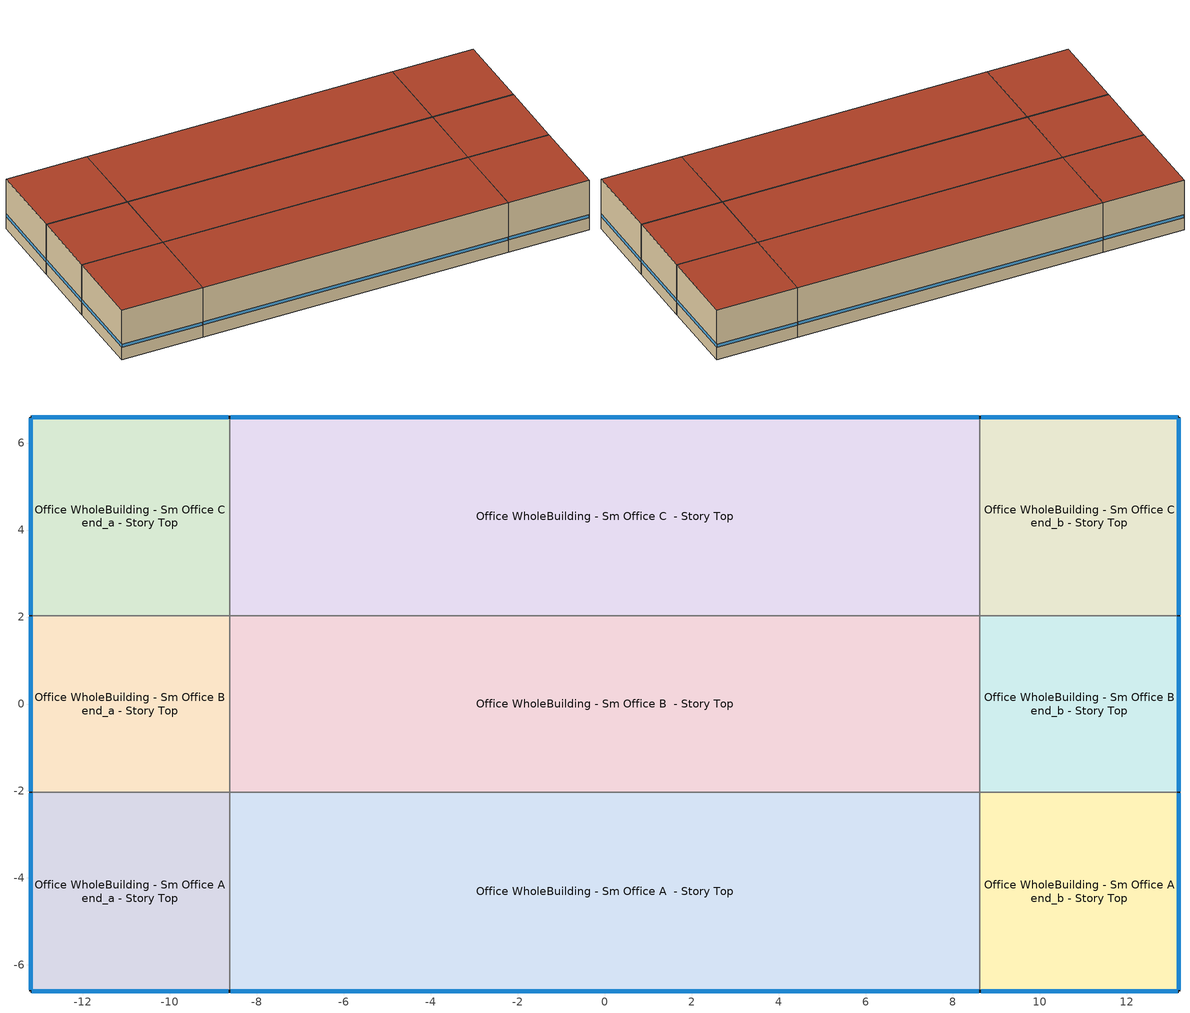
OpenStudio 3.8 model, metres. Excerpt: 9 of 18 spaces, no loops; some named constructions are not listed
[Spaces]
Office WholeBuilding - Sm Office A end_a - Story Top
 floor adiabatic (Typical Interior Floor): -13.2,-6.6 -13.2,-2.03 -8.63,-2.03 -8.63,-6.6 z3.05
 wall outside: -13.2,-2.03 -13.2,-6.6 -8.63,-6.6 z3.05:6.1
 wall to Office WholeBuilding - Sm Office B end_a - Story Top: -8.63,-2.03 -13.2,-2.03 z3.05:6.1
 wall to Office WholeBuilding - Sm Office A  - Story Top: -8.63,-6.6 -8.63,-2.03 z3.05:6.1
 window (Window U-0.75 SHGC 0.48): -13.2,-2.05 -13.2,-6.57 / -13.17,-6.6 -8.65,-6.6 z3.81:3.99
 roof outside: -8.63,-6.6 -8.63,-2.03 -13.2,-2.03 -13.2,-6.6 z6.1
Office WholeBuilding - Sm Office B end_a - Story Top
 floor adiabatic (Typical Interior Floor): -13.2,-2.03 -13.2,2.03 -8.63,2.03 -8.63,-2.03 z3.05
 wall outside: -13.2,2.03 -13.2,-2.03 z3.05:6.1
 wall to Office WholeBuilding - Sm Office C end_a - Story Top: -8.63,2.03 -13.2,2.03 z3.05:6.1
 wall to Office WholeBuilding - Sm Office B  - Story Top: -8.63,-2.03 -8.63,2.03 z3.05:6.1
 window (Window U-0.75 SHGC 0.48): -13.2,2 -13.2,-2 z3.81:4
 roof outside: -8.63,-2.03 -8.63,2.03 -13.2,2.03 -13.2,-2.03 z6.1
Office WholeBuilding - Sm Office C end_a - Story Top
 floor adiabatic (Typical Interior Floor): -13.2,2.03 -13.2,6.6 -8.63,6.6 -8.63,2.03 z3.05
 wall outside: -8.63,6.6 -13.2,6.6 -13.2,2.03 z3.05:6.1
 wall to Office WholeBuilding - Sm Office C  - Story Top: -8.63,2.03 -8.63,6.6 z3.05:6.1
 window (Window U-0.75 SHGC 0.48): -13.2,6.57 -13.2,2.05 / -8.65,6.6 -13.17,6.6 z3.81:3.99
 roof outside: -8.63,2.03 -8.63,6.6 -13.2,6.6 -13.2,2.03 z6.1
Office WholeBuilding - Sm Office A  - Story Top
 floor adiabatic (Typical Interior Floor): -8.63,-6.6 -8.63,-2.03 8.63,-2.03 8.63,-6.6 z3.05
 wall outside: -8.63,-6.6 8.63,-6.6 z3.05:6.1
 wall to Office WholeBuilding - Sm Office B  - Story Top: 8.63,-2.03 -8.63,-2.03 z3.05:6.1
 wall to Office WholeBuilding - Sm Office A end_b - Story Top: 8.63,-6.6 8.63,-2.03 z3.05:6.1
 window (Window U-0.75 SHGC 0.48): -8.6,-6.6 8.6,-6.6 z3.81:3.99
 roof outside: 8.63,-6.6 8.63,-2.03 -8.63,-2.03 -8.63,-6.6 z6.1
Office WholeBuilding - Sm Office B  - Story Top
 floor adiabatic (Typical Interior Floor): -8.63,-2.03 -8.63,2.03 8.63,2.03 8.63,-2.03 z3.05
 wall to Office WholeBuilding - Sm Office C  - Story Top: 8.63,2.03 -8.63,2.03 z3.05:6.1
 wall to Office WholeBuilding - Sm Office B end_b - Story Top: 8.63,-2.03 8.63,2.03 z3.05:6.1
 roof outside: 8.63,-2.03 8.63,2.03 -8.63,2.03 -8.63,-2.03 z6.1
Office WholeBuilding - Sm Office C  - Story Top
 floor adiabatic (Typical Interior Floor): -8.63,2.03 -8.63,6.6 8.63,6.6 8.63,2.03 z3.05
 wall outside: 8.63,6.6 -8.63,6.6 z3.05:6.1
 wall to Office WholeBuilding - Sm Office C end_b - Story Top: 8.63,2.03 8.63,6.6 z3.05:6.1
 window (Window U-0.75 SHGC 0.48): 8.6,6.6 -8.6,6.6 z3.81:3.99
 roof outside: 8.63,2.03 8.63,6.6 -8.63,6.6 -8.63,2.03 z6.1
Office WholeBuilding - Sm Office A end_b - Story Top
 floor adiabatic (Typical Interior Floor): 8.63,-6.6 8.63,-2.03 13.2,-2.03 13.2,-6.6 z3.05
 wall outside: 8.63,-6.6 13.2,-6.6 13.2,-2.03 z3.05:6.1
 wall to Office WholeBuilding - Sm Office B end_b - Story Top: 13.2,-2.03 8.63,-2.03 z3.05:6.1
 window (Window U-0.75 SHGC 0.48): 8.65,-6.6 13.17,-6.6 / 13.2,-6.57 13.2,-2.05 z3.81:3.99
 roof outside: 13.2,-6.6 13.2,-2.03 8.63,-2.03 8.63,-6.6 z6.1
Office WholeBuilding - Sm Office B end_b - Story Top
 floor adiabatic (Typical Interior Floor): 8.63,-2.03 8.63,2.03 13.2,2.03 13.2,-2.03 z3.05
 wall outside: 13.2,-2.03 13.2,2.03 z3.05:6.1
 wall to Office WholeBuilding - Sm Office C end_b - Story Top: 13.2,2.03 8.63,2.03 z3.05:6.1
 window (Window U-0.75 SHGC 0.48): 13.2,-2 13.2,2 z3.81:4
 roof outside: 13.2,-2.03 13.2,2.03 8.63,2.03 8.63,-2.03 z6.1
Office WholeBuilding - Sm Office C end_b - Story Top
 floor adiabatic (Typical Interior Floor): 8.63,2.03 8.63,6.6 13.2,6.6 13.2,2.03 z3.05
 wall outside: 13.2,2.03 13.2,6.6 8.63,6.6 z3.05:6.1
 window (Window U-0.75 SHGC 0.48): 13.17,6.6 8.65,6.6 / 13.2,2.05 13.2,6.57 z3.81:3.99
 roof outside: 13.2,2.03 13.2,6.6 8.63,6.6 8.63,2.03 z6.1
[Schedule:Ruleset]
Name | Default Day Schedule | Summer Design Day Schedule | Winter Design Day Schedule
Clothing Schedule | Clothing Schedule Default Winter Clothes
Office BLDG_LIGHT_EndUseData | Office BLDG_LIGHT_EndUseData Default | Office BLDG_LIGHT_EndUseData Summer Design Day | Office BLDG_LIGHT_EndUseData Winter Design Day
Office BLDG_EQUIP_EndUseData | Office BLDG_EQUIP_EndUseData Default | Office BLDG_EQUIP_EndUseData Summer Design Day | Office BLDG_EQUIP_EndUseData Winter Design Day
Small Office Infil Quarter On | Small Office Infil Quarter On Default | Small Office Infil Quarter On Summer Design Day | Small Office Infil Quarter On Winter Design Day
Office BLDG_LIGHT_EndUseData BPR Adjusted | Office BLDG_LIGHT_EndUseData Default 1 | Office BLDG_LIGHT_EndUseData Summer Design Day 1 | Office BLDG_LIGHT_EndUseData Winter Design Day 1
Office BLDG_EQUIP_EndUseData BPR Adjusted | Office BLDG_EQUIP_EndUseData Default 1 | Office BLDG_EQUIP_EndUseData Summer Design Day 1 | Office BLDG_EQUIP_EndUseData Winter Design Day 1
[Schedule:Day]
Clothing Schedule Default Winter Clothes; Office BLDG_LIGHT_EndUseData Summer Design Day; Office BLDG_EQUIP_EndUseData Summer Design Day; Small Office Infil Quarter On Sun Day; Office BLDG_LIGHT_EndUseData Summer Design Day 1; Office BLDG_EQUIP_EndUseData Summer Design Day 1: 24, 0, 1
Clothing Schedule Summer Clothes: 24, 0, 0.5
Air Velocity Schedule Default: 24, 0, 0.2
Work Efficiency Schedule Default; Office BLDG_LIGHT_EndUseData Winter Design Day; Office BLDG_EQUIP_EndUseData Winter Design Day; Office BLDG_LIGHT_EndUseData Winter Design Day 1; Office BLDG_EQUIP_EndUseData Winter Design Day 1: 24, 0, 0
Small Office Bldg Occ Sat Day: Average, 6, 0, 0, 6, 15, 0.0125, 6, 30, 0.025, 6, 45, 0.0375, 7, 0, 0.05, 7, 15, 0.0625, 7, 30, 0.075, 7, 45, 0.0875, 8, 0, 0.1, 8, 15, 0.166667, 8, 30, 0.233333, 8, 45, 0.3, 9, 45, 0.3, 10, 0, 0.287097, 10, 15, 0.274194, 10, 30, 0.26129, 10, 45, 0.248387, 11, 0, 0.235484, 11, 15, 0.222581, 11, 30, 0.209677, 11, 45, 0.196774, 12, 0, 0.183871, 12, 15, 0.170968, 12, 30, 0.158065, 12, 45, 0.145161, 13, 0, 0.132258, 13, 15, 0.119355, 13, 30, 0.106452, 13, 37, 0.1, 13, 52, 0.0935484, 14, 7, 0.0870968, 14, 22, 0.0806452, 14, 37, 0.0741935, 14, 52, 0.0677419, 15, 7, 0.0612903, 15, 22, 0.0548387, 15, 37, 0.0483871, 15, 52, 0.0419355, 16, 7, 0.0354839, 16, 22, 0.0290323, 16, 37, 0.0225806, 16, 52, 0.016129, 17, 7, 0.00967742, 17, 22, 0.00322581, 17, 30, 0, 24, 0, 0
Small Office Bldg Occ WntrDsn|Sun Day; 18 space(s) Occ Sch Sunday 1: Average, 7, 0, 0, 24, 0, 0
Office BLDG_LIGHT_EndUseData Default: Average, 0, 15, 0.0493359, 0, 30, 0.0482178, 0, 45, 0.0470997, 1, 0, 0.0459816, 1, 15, 0.0448635, 1, 30, 0.0437454, 1, 45, 0.0426273, 2, 0, 0.0415092, 2, 15, 0.0403911, 2, 30, 0.039273, 2, 45, 0.0396248, 3, 0, 0.0399765, 3, 15, 0.0403283, 3, 30, 0.04068, 3, 45, 0.0519527, 4, 0, 0.0632255, 4, 15, 0.0744983, 4, 30, 0.085771, 4, 45, 0.111016, 5, 0, 0.136262, 5, 15, 0.161507, 5, 30, 0.186752, 5, 45, 0.275585, 6, 0, 0.364419, 6, 15, 0.453253, 6, 30, 0.542086, 6, 45, 0.599833, 7, 0, 0.657579, 7, 15, 0.715326, 7, 30, 0.773073, 7, 45, 0.790609, 8, 0, 0.808144, 8, 15, 0.82568, 8, 30, 0.843215, 8, 45, 0.845929, 9, 0, 0.848643, 9, 7, 0.85, 9, 22, 0.841985, 9, 37, 0.83397, 9, 52, 0.825954, 10, 7, 0.817939, 10, 22, 0.805464, 10, 37, 0.792989, 10, 52, 0.780514, 11, 7, 0.768039, 11, 22, 0.774076, 11, 37, 0.780114, 11, 52, 0.786151, 12, 7, 0.792188, 12, 22, 0.785442, 12, 37, 0.778695, 12, 52, 0.771949, 13, 7, 0.765202, 13, 22, 0.71782, 13, 37, 0.670437, 13, 45, 0.646746, 14, 0, 0.56003, 14, 15, 0.473315, 14, 30, 0.386599, 14, 45, 0.299884, 15, 0, 0.258758, 15, 15, 0.217632, 15, 30, 0.176505, 15, 45, 0.135379, 16, 0, 0.124392, 16, 15, 0.113405, 16, 30, 0.102417, 16, 45, 0.09143, 17, 0, 0.090147, 17, 15, 0.088864, 17, 30, 0.087581, 17, 45, 0.086298, 18, 0, 0.0865627, 18, 15, 0.0868275, 18, 30, 0.0870922, 18, 45, 0.087357, 19, 0, 0.0872172, 19, 15, 0.0870775, 19, 30, 0.0869377, 19, 45, 0.086798, 20, 0, 0.0785857, 20, 15, 0.0703735, 20, 30, 0.0621613, 20, 45, 0.053949, 21, 0, 0.0527953, 21, 15, 0.0516415, 21, 30, 0.0504877, 21, 45, 0.049334, 22, 0, 0.047143, 22, 15, 0.044952, 22, 30, 0.042761, 22, 45, 0.04057, 23, 0, 0.038379, 23, 15, 0.036188, 23, 30, 0.033997, 23, 45, 0.035353, 24, 0, 0.036709
Office BLDG_LIGHT_EndUseData Sat Day: Average, 0, 15, 0.0280025, 0, 30, 0.0266202, 0, 45, 0.0224058, 1, 0, 0.0181915, 1, 15, 0.0139771, 1, 30, 0.00976268, 1, 45, 0.00992621, 2, 0, 0.0100897, 2, 15, 0.0102533, 2, 30, 0.0104168, 2, 45, 0.00893395, 3, 0, 0.00745111, 3, 15, 0.00596827, 3, 30, 0.00448542, 3, 45, 0.00564121, 4, 0, 0.006797, 4, 15, 0.00795278, 4, 30, 0.00910857, 4, 45, 0.00825356, 5, 0, 0.00739855, 5, 15, 0.00654353, 5, 30, 0.00568852, 5, 45, 0.0059595, 6, 0, 0.00623049, 6, 15, 0.00650147, 6, 30, 0.00677245, 6, 45, 0.0104046, 7, 0, 0.0140367, 7, 15, 0.0176689, 7, 30, 0.021301, 7, 45, 0.0190005, 8, 0, 0.0166999, 8, 15, 0.0143994, 8, 30, 0.0120988, 8, 45, 0.0157337, 9, 0, 0.0193686, 9, 15, 0.0230034, 9, 22, 0.0248209, 9, 37, 0.0628044, 9, 52, 0.073566, 10, 7, 0.0843276, 10, 15, 0.0897084, 12, 15, 0.0897084, 12, 30, 0.0870921, 12, 45, 0.0844758, 13, 0, 0.0818595, 13, 7, 0.0805514, 13, 22, 0.0547874, 13, 37, 0.0535675, 13, 52, 0.0523477, 14, 0, 0.0517378, 14, 15, 0.0516806, 14, 30, 0.0516235, 14, 45, 0.0515663, 15, 0, 0.0515091, 15, 15, 0.0497011, 15, 30, 0.0478931, 15, 45, 0.0460851, 16, 0, 0.0442771, 16, 15, 0.0446747, 16, 30, 0.0450723, 16, 45, 0.0454699, 17, 0, 0.0458675, 17, 15, 0.045507, 17, 30, 0.0451465, 17, 45, 0.044786, 18, 0, 0.0444256, 18, 15, 0.0443859, 18, 30, 0.0443463, 18, 45, 0.0443066, 19, 0, 0.0442669, 19, 15, 0.0442728, 19, 30, 0.0442787, 19, 45, 0.0442846, 20, 0, 0.0442905, 20, 15, 0.044711, 20, 30, 0.0451315, 20, 45, 0.0455519, 21, 0, 0.0459724, 21, 15, 0.0445901, 21, 30, 0.0432078, 21, 45, 0.0418255, 22, 0, 0.0404432, 22, 15, 0.0390609, 22, 30, 0.0376786, 22, 45, 0.0362963, 23, 0, 0.034914, 23, 15, 0.0335317, 23, 30, 0.0321494, 23, 45, 0.0307671, 24, 0, 0.0293848
Office BLDG_LIGHT_EndUseData Sun Day: Average, 0, 15, 0.00320131, 0, 30, 0.0311648, 0, 45, 0.0344852, 1, 0, 0.0378056, 1, 15, 0.041126, 1, 30, 0.0444464, 1, 45, 0.0488505, 2, 0, 0.0532547, 2, 15, 0.0576588, 2, 30, 0.062063, 2, 45, 0.0623165, 3, 0, 0.0625701, 3, 15, 0.0628236, 3, 30, 0.0630772, 3, 45, 0.0631801, 4, 0, 0.063283, 4, 15, 0.0633859, 4, 30, 0.0634888, 4, 45, 0.0634942, 5, 0, 0.0634997, 5, 15, 0.0635052, 5, 30, 0.0635107, 5, 45, 0.0496031, 6, 0, 0.0356956, 6, 15, 0.0217881, 6, 30, 0.00788054, 6, 45, 0.0079965, 7, 0, 0.00811246, 7, 15, 0.00822842, 7, 30, 0.00834438, 7, 45, 0.00728142, 8, 0, 0.00621846, 8, 15, 0.0051555, 8, 30, 0.00409253, 8, 45, 0.0042799, 9, 0, 0.00446727, 9, 15, 0.00465463, 9, 30, 0.004842, 9, 45, 0.00498319, 10, 0, 0.00512437, 10, 15, 0.00526556, 10, 30, 0.00540674, 10, 45, 0.00797883, 11, 0, 0.00809258, 11, 15, 0.00820633, 11, 30, 0.00832008, 11, 45, 0.00843383, 12, 0, 0.00854758, 12, 15, 0.00866133, 12, 30, 0.00877508, 12, 45, 0.00888883, 13, 0, 0.00900258, 13, 15, 0.00911633, 13, 30, 0.00923009, 13, 45, 0.00934384, 14, 0, 0.00945759, 14, 15, 0.00957134, 14, 30, 0.00968509, 14, 45, 0.00979884, 15, 0, 0.00991259, 15, 15, 0.0100263, 15, 30, 0.0101401, 15, 45, 0.0102538, 16, 0, 0.0103676, 16, 15, 0.0104813, 16, 30, 0.0105951, 16, 45, 0.0107088, 17, 0, 0.0108226, 17, 15, 0.0109363, 17, 30, 0.0110501, 17, 45, 0.0242941, 18, 0, 0.0375381, 18, 15, 0.0507821, 18, 30, 0.0640261, 18, 45, 0.0634797, 19, 0, 0.0629332, 19, 15, 0.0623867, 19, 30, 0.0618403, 19, 45, 0.0618506, 20, 0, 0.061861, 20, 15, 0.0618713, 20, 30, 0.0618817, 20, 45, 0.0623545, 21, 0, 0.0628273, 21, 15, 0.0633001, 21, 30, 0.0637729, 21, 45, 0.0618983, 22, 0, 0.0600236, 22, 15, 0.0581489, 22, 30, 0.0562742, 22, 45, 0.0579915, 23, 0, 0.0597087, 23, 15, 0.0614259, 23, 30, 0.0631431, 23, 45, 0.0551485, 24, 0, 0.0471539
Office BLDG_EQUIP_EndUseData Default: Average, 0, 15, 0.56149, 0, 30, 0.55988, 0, 45, 0.55827, 1, 0, 0.55666, 1, 15, 0.55505, 1, 30, 0.55344, 1, 45, 0.55183, 2, 0, 0.55022, 2, 15, 0.54861, 2, 30, 0.547, 2, 45, 0.544575, 3, 0, 0.54215, 3, 15, 0.539725, 3, 30, 0.5373, 3, 45, 0.537625, 4, 0, 0.53795, 4, 15, 0.538275, 4, 30, 0.5386, 4, 45, 0.55345, 5, 0, 0.5683, 5, 15, 0.58315, 5, 30, 0.598, 5, 45, 0.6198, 6, 0, 0.6416, 6, 15, 0.6634, 6, 30, 0.6852, 6, 45, 0.7091, 7, 0, 0.733, 7, 15, 0.7569, 7, 30, 0.7808, 7, 45, 0.80195, 8, 0, 0.8231, 8, 15, 0.84425, 8, 30, 0.8654, 8, 45, 0.87392, 9, 0, 0.88244, 9, 7, 0.8867, 9, 22, 0.8855, 9, 37, 0.8843, 9, 52, 0.8831, 10, 7, 0.8819, 10, 22, 0.8666, 10, 37, 0.8513, 10, 52, 0.836, 11, 7, 0.8207, 11, 22, 0.8107, 11, 37, 0.8007, 11, 52, 0.7907, 12, 7, 0.7807, 12, 22, 0.76935, 12, 37, 0.758, 12, 52, 0.74665, 13, 7, 0.7353, 13, 22, 0.70926, 13, 37, 0.68322, 13, 45, 0.6702, 14, 0, 0.65385, 14, 15, 0.6375, 14, 30, 0.62115, 14, 45, 0.6048, 15, 0, 0.5951, 15, 15, 0.5854, 15, 30, 0.5757, 15, 45, 0.566, 16, 0, 0.568025, 16, 15, 0.57005, 16, 30, 0.572075, 16, 45, 0.5741, 17, 0, 0.58375, 17, 15, 0.5934, 17, 30, 0.60305, 17, 45, 0.6127, 18, 0, 0.6241, 18, 15, 0.6355, 18, 30, 0.6469, 18, 45, 0.6583, 19, 0, 0.662075, 19, 15, 0.66585, 19, 30, 0.669625, 19, 45, 0.6734, 20, 0, 0.659798, 20, 15, 0.646195, 20, 30, 0.632593, 20, 45, 0.61899, 21, 0, 0.599167, 21, 15, 0.579345, 21, 30, 0.559523, 21, 45, 0.5397, 22, 0, 0.545543, 22, 15, 0.551386, 22, 30, 0.557229, 22, 45, 0.563071, 23, 0, 0.568914, 23, 15, 0.574757, 23, 30, 0.5806, 23, 45, 0.5804, 24, 0, 0.5802
Office BLDG_EQUIP_EndUseData Sat Day: Average, 0, 15, 0.578842, 0, 30, 0.574999, 0, 45, 0.577762, 1, 0, 0.580526, 1, 15, 0.58329, 1, 30, 0.586054, 1, 45, 0.569471, 2, 0, 0.552888, 2, 15, 0.536306, 2, 30, 0.519723, 2, 45, 0.511939, 3, 0, 0.504154, 3, 15, 0.496369, 3, 30, 0.488585, 3, 45, 0.486051, 4, 0, 0.483518, 4, 15, 0.480984, 4, 30, 0.478451, 4, 45, 0.478174, 5, 0, 0.477898, 5, 15, 0.477622, 5, 30, 0.477345, 5, 45, 0.476839, 6, 0, 0.476332, 6, 15, 0.475825, 6, 30, 0.475319, 6, 45, 0.473614, 7, 0, 0.47191, 7, 15, 0.470206, 7, 30, 0.468501, 7, 45, 0.463987, 8, 0, 0.459473, 8, 15, 0.454959, 8, 30, 0.450445, 8, 45, 0.430545, 9, 0, 0.410646, 9, 15, 0.390747, 9, 22, 0.380798, 9, 37, 0.29691, 9, 52, 0.29133, 10, 7, 0.28575, 10, 15, 0.28296, 10, 30, 0.286921, 10, 45, 0.290883, 11, 0, 0.294844, 11, 15, 0.298806, 11, 30, 0.304886, 11, 45, 0.310966, 12, 0, 0.317047, 12, 15, 0.323127, 12, 30, 0.328707, 12, 45, 0.334287, 13, 0, 0.339867, 13, 7, 0.342657, 13, 22, 0.381377, 13, 37, 0.381587, 13, 52, 0.381798, 14, 0, 0.381903, 14, 15, 0.380521, 14, 30, 0.379139, 14, 45, 0.377757, 15, 0, 0.376375, 15, 15, 0.381488, 15, 30, 0.386601, 15, 45, 0.391714, 16, 0, 0.396827, 16, 15, 0.407836, 16, 30, 0.418845, 16, 45, 0.429854, 17, 0, 0.440864, 17, 15, 0.456018, 17, 30, 0.471173, 17, 45, 0.486328, 18, 0, 0.501482, 18, 15, 0.517512, 18, 30, 0.533542, 18, 45, 0.549572, 19, 0, 0.565602, 19, 15, 0.578131, 19, 30, 0.59066, 19, 45, 0.603189, 20, 0, 0.615718, 20, 15, 0.618989, 20, 30, 0.622259, 20, 45, 0.62553, 21, 0, 0.6288, 21, 15, 0.624957, 21, 30, 0.621114, 21, 45, 0.617271, 22, 0, 0.613428, 22, 15, 0.609585, 22, 30, 0.605742, 22, 45, 0.601899, 23, 0, 0.598056, 23, 15, 0.594213, 23, 30, 0.59037, 23, 45, 0.586527, 24, 0, 0.582684
Office BLDG_EQUIP_EndUseData Sun Day: Average, 0, 15, 0.301304, 0, 30, 0.328755, 0, 45, 0.341591, 1, 0, 0.354427, 1, 15, 0.367263, 1, 30, 0.380099, 1, 45, 0.402156, 2, 0, 0.424213, 2, 15, 0.446271, 2, 30, 0.468328, 2, 45, 0.492703, 3, 0, 0.517077, 3, 15, 0.541451, 3, 30, 0.565826, 3, 45, 0.583944, 4, 0, 0.602063, 4, 15, 0.620181, 4, 30, 0.6383, 4, 45, 0.637929, 5, 0, 0.637559, 5, 15, 0.637188, 5, 30, 0.636817, 5, 45, 0.602494, 6, 0, 0.56817, 6, 15, 0.533847, 6, 30, 0.499524, 6, 45, 0.505209, 7, 0, 0.510895, 7, 15, 0.516581, 7, 30, 0.522267, 7, 45, 0.511702, 8, 0, 0.501136, 8, 15, 0.490571, 8, 30, 0.480006, 8, 45, 0.482971, 9, 0, 0.485937, 9, 15, 0.488903, 9, 30, 0.491868, 9, 45, 0.498634, 10, 0, 0.505399, 10, 15, 0.512165, 10, 30, 0.51893, 10, 45, 0.29274, 11, 0, 0.292536, 11, 15, 0.292332, 11, 30, 0.292128, 11, 45, 0.291925, 12, 0, 0.291721, 12, 15, 0.291517, 12, 30, 0.291313, 12, 45, 0.291109, 13, 0, 0.290905, 13, 15, 0.290701, 13, 30, 0.290497, 13, 45, 0.290293, 14, 0, 0.290089, 14, 15, 0.289886, 14, 30, 0.289682, 14, 45, 0.289478, 15, 0, 0.289274, 15, 15, 0.28907, 15, 30, 0.288866, 15, 45, 0.288662, 16, 0, 0.288458, 16, 15, 0.288254, 16, 30, 0.288051, 16, 45, 0.287847, 17, 0, 0.287643, 17, 15, 0.287439, 17, 30, 0.287235, 17, 45, 0.288764, 18, 0, 0.290293, 18, 15, 0.291823, 18, 30, 0.293352, 18, 45, 0.303593, 19, 0, 0.313834, 19, 15, 0.324075, 19, 30, 0.334316, 19, 45, 0.332416, 20, 0, 0.330516, 20, 15, 0.328616, 20, 30, 0.326716, 20, 45, 0.327828, 21, 0, 0.32894, 21, 15, 0.330052, 21, 30, 0.331164, 21, 45, 0.325187, 22, 0, 0.319209, 22, 15, 0.313231, 22, 30, 0.307253, 22, 45, 0.306697, 23, 0, 0.306141, 23, 15, 0.305585, 23, 30, 0.305029, 23, 45, 0.310961, 24, 0, 0.316892
Small Office Infil Quarter On Default; Small Office Infil Quarter On Summer Design Day: 6, 0, 1, 22, 0, 0.25, 24, 0, 1
Small Office Infil Quarter On Winter Design Day; Small Office Infil Quarter On WntrDsn|Sat Day: 6, 0, 1, 18, 0, 0.25, 24, 0, 1
18 space(s) Occ Sch Saturday 1: Average, 5, 30, 0, 5, 45, 0.000621875, 6, 0, 0.00124375, 6, 15, 0.00186562, 6, 30, 0.0024875, 6, 45, 0.00186562, 7, 0, 0.00124375, 7, 15, 0.000621875, 7, 30, 0, 7, 45, 0.00124375, 8, 0, 0.0024875, 8, 15, 0.00373125, 8, 30, 0.004975, 8, 45, 0.00373125, 9, 0, 0.0024875, 9, 15, 0.00124375, 9, 30, 0, 10, 15, 0, 10, 30, 0.00124375, 10, 45, 0.0024875, 11, 0, 0.00373125, 11, 15, 0.004975, 11, 30, 0.00373125, 11, 45, 0.0024875, 12, 0, 0.00124375, 12, 15, 0, 14, 0, 0, 14, 15, 0.000621875, 14, 30, 0.00124375, 14, 45, 0.00186562, 15, 0, 0.0024875, 15, 15, 0.00186562, 15, 30, 0.00124375, 15, 45, 0.000621875, 16, 0, 0, 24, 0, 0
Small Office HtgSetp Sat Day: Average, 7, 0, 15.5556, 16, 30, 20.5556, 24, 0, 15.5556
Small Office HtgSetp SmrDsn|Sun Day: Average, 7, 0, 15.5556, 24, 0, 15.5556
Small Office ClgSetp Sat Day: Average, 7, 0, 23.8889, 16, 30, 23.8889, 24, 0, 23.8889
Small Office ClgSetp WntrDsn|Sun Day: Average, 7, 0, 23.8889, 24, 0, 23.8889
Building Hours of Operation NonResidential Saturday; Building Hours of Operation NonResidential Sunday: 7, 0, 0, 15, 30, 1, 24, 0, 0
autogen Small Office Activity 0_day_sch; autogen Small Office Activity 1_day_sch: Average, 24, 0, 120
Office BLDG_LIGHT_EndUseData Default 1: No, 0, 15, 0.0993802, 0, 30, 0.098332, 0, 45, 0.0972837, 1, 0, 0.0962355, 1, 15, 0.0951873, 1, 30, 0.0941391, 1, 45, 0.0930909, 2, 0, 0.0920427, 2, 15, 0.0909944, 2, 30, 0.0899462, 2, 45, 0.090276, 3, 0, 0.0906058, 3, 15, 0.0909355, 3, 30, 0.0912653, 3, 45, 0.101833, 4, 0, 0.112402, 4, 15, 0.12297, 4, 30, 0.133538, 4, 45, 0.157205, 5, 0, 0.180873, 5, 15, 0.20454, 5, 30, 0.228207, 5, 45, 0.311488, 6, 0, 0.394769, 6, 15, 0.478051, 6, 30, 0.561332, 6, 45, 0.615469, 7, 0, 0.669606, 7, 15, 0.723744, 7, 30, 0.777881, 7, 45, 0.794321, 8, 0, 0.81076, 8, 15, 0.8272, 8, 30, 0.843639, 8, 45, 0.846183, 9, 0, 0.848728, 9, 7, 0.85, 9, 22, 0.842486, 9, 37, 0.834971, 9, 52, 0.827457, 10, 7, 0.819943, 10, 22, 0.808248, 10, 37, 0.796552, 10, 52, 0.784857, 11, 7, 0.773162, 11, 22, 0.778822, 11, 37, 0.784482, 11, 52, 0.790142, 12, 7, 0.795801, 12, 22, 0.789477, 12, 37, 0.783152, 12, 52, 0.776827, 13, 7, 0.770502, 13, 22, 0.726081, 13, 37, 0.68166, 13, 45, 0.65945, 14, 0, 0.578155, 14, 15, 0.496859, 14, 30, 0.415564, 14, 45, 0.334268, 15, 0, 0.295712, 15, 15, 0.257157, 15, 30, 0.218601, 15, 45, 0.180045, 16, 0, 0.169745, 16, 15, 0.159444, 16, 30, 0.149144, 16, 45, 0.138843, 17, 0, 0.13764, 17, 15, 0.136438, 17, 30, 0.135235, 17, 45, 0.134032, 18, 0, 0.13428, 18, 15, 0.134528, 18, 30, 0.134777, 18, 45, 0.135025, 19, 0, 0.134894, 19, 15, 0.134763, 19, 30, 0.134632, 19, 45, 0.134501, 20, 0, 0.126802, 20, 15, 0.119103, 20, 30, 0.111404, 20, 45, 0.103705, 21, 0, 0.102623, 21, 15, 0.101542, 21, 30, 0.10046, 21, 45, 0.0993784, 22, 0, 0.0973243, 22, 15, 0.0952703, 22, 30, 0.0932162, 22, 45, 0.0911622, 23, 0, 0.0891081, 23, 15, 0.0870541, 23, 30, 0.085, 23, 45, 0.0862712, 24, 0, 0.0875425
Office BLDG_EQUIP_EndUseData Default 1: No, 0, 15, 0.597841, 0, 30, 0.596411, 0, 45, 0.594981, 1, 0, 0.593551, 1, 15, 0.592121, 1, 30, 0.590691, 1, 45, 0.589261, 2, 0, 0.587831, 2, 15, 0.586401, 2, 30, 0.584971, 2, 45, 0.582817, 3, 0, 0.580663, 3, 15, 0.578509, 3, 30, 0.576355, 3, 45, 0.576644, 4, 0, 0.576932, 4, 15, 0.577221, 4, 30, 0.57751, 4, 45, 0.5907, 5, 0, 0.60389, 5, 15, 0.61708, 5, 30, 0.63027, 5, 45, 0.649633, 6, 0, 0.668997, 6, 15, 0.68836, 6, 30, 0.707723, 6, 45, 0.728952, 7, 0, 0.75018, 7, 15, 0.771409, 7, 30, 0.792637, 7, 45, 0.811423, 8, 0, 0.830209, 8, 15, 0.848995, 8, 30, 0.867781, 8, 45, 0.875349, 9, 0, 0.882916, 9, 7, 0.8867, 9, 22, 0.885634, 9, 37, 0.884568, 9, 52, 0.883502, 10, 7, 0.882437, 10, 22, 0.868847, 10, 37, 0.855257, 10, 52, 0.841667, 11, 7, 0.828077, 11, 22, 0.819195, 11, 37, 0.810313, 11, 52, 0.801431, 12, 7, 0.792548, 12, 22, 0.782467, 12, 37, 0.772386, 12, 52, 0.762304, 13, 7, 0.752223, 13, 22, 0.729094, 13, 37, 0.705964, 13, 45, 0.6944, 14, 0, 0.679877, 14, 15, 0.665355, 14, 30, 0.650832, 14, 45, 0.63631, 15, 0, 0.627694, 15, 15, 0.619079, 15, 30, 0.610463, 15, 45, 0.601847, 16, 0, 0.603646, 16, 15, 0.605444, 16, 30, 0.607243, 16, 45, 0.609042, 17, 0, 0.617613, 17, 15, 0.626184, 17, 30, 0.634756, 17, 45, 0.643327, 18, 0, 0.653453, 18, 15, 0.663578, 18, 30, 0.673704, 18, 45, 0.68383, 19, 0, 0.687183, 19, 15, 0.690536, 19, 30, 0.693889, 19, 45, 0.697242, 20, 0, 0.68516, 20, 15, 0.673078, 20, 30, 0.660996, 20, 45, 0.648914, 21, 0, 0.631307, 21, 15, 0.6137, 21, 30, 0.596094, 21, 45, 0.578487, 22, 0, 0.583676, 22, 15, 0.588866, 22, 30, 0.594056, 22, 45, 0.599246, 23, 0, 0.604436, 23, 15, 0.609625, 23, 30, 0.614815, 23, 45, 0.614637, 24, 0, 0.61446
[Schedule:Rule] Date Specification Type=DateRange; Start Day=1
Name | Schedule Ruleset | Rule Order | Day Schedule | Start Month | End Month | End Day | Apply Saturday | Apply Sunday
Schedule Rule 1 | Clothing Schedule | 0 | Clothing Schedule Summer Clothes | 5 | 9 | 30
Schedule Rule 5 | Office BLDG_LIGHT_EndUseData | 1 | Office BLDG_LIGHT_EndUseData Sat Day | 1 | 12 | 31 | Yes
Schedule Rule 6 | Office BLDG_LIGHT_EndUseData | 0 | Office BLDG_LIGHT_EndUseData Sun Day | 1 | 12 | 31 |  | Yes
Schedule Rule 8 | Office BLDG_EQUIP_EndUseData | 1 | Office BLDG_EQUIP_EndUseData Sat Day | 1 | 12 | 31 | Yes
Schedule Rule 9 | Office BLDG_EQUIP_EndUseData | 0 | Office BLDG_EQUIP_EndUseData Sun Day | 1 | 12 | 31 |  | Yes
Schedule Rule 10 | Small Office Infil Quarter On | 1 | Small Office Infil Quarter On Sun Day | 1 | 12 | 31 |  | Yes
Schedule Rule 11 | Small Office Infil Quarter On | 0 | Small Office Infil Quarter On WntrDsn|Sat Day | 1 | 12 | 31 | Yes
Schedule Rule 17 | Office BLDG_LIGHT_EndUseData BPR Adjusted | 0 | Office BLDG_LIGHT_EndUseData Sun Day | 1 | 12 | 31 |  | Yes
Schedule Rule 18 | Office BLDG_LIGHT_EndUseData BPR Adjusted | 1 | Office BLDG_LIGHT_EndUseData Sat Day | 1 | 12 | 31 | Yes
Schedule Rule 19 | Office BLDG_EQUIP_EndUseData BPR Adjusted | 0 | Office BLDG_EQUIP_EndUseData Sun Day | 1 | 12 | 31 |  | Yes
Schedule Rule 20 | Office BLDG_EQUIP_EndUseData BPR Adjusted | 1 | Office BLDG_EQUIP_EndUseData Sat Day | 1 | 12 | 31 | Yes
